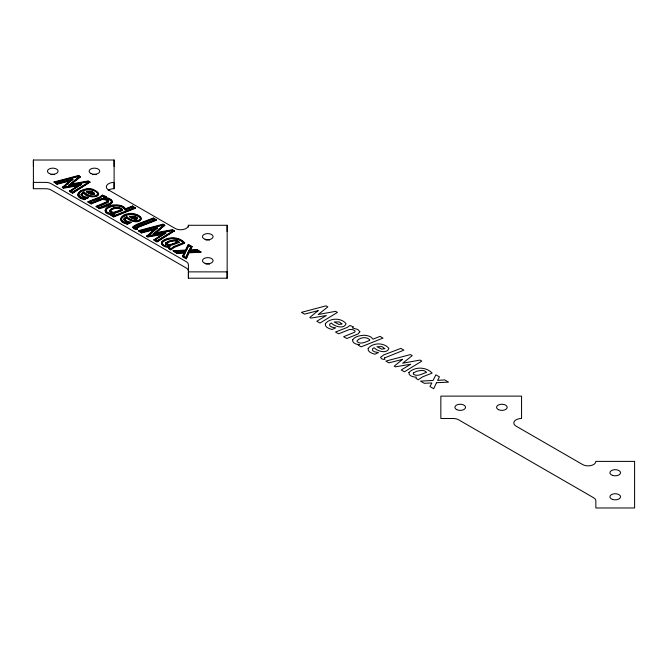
<?xml version="1.0" encoding="UTF-8"?>
<svg xmlns="http://www.w3.org/2000/svg" width="668" height="668" viewBox="0 0 668 668"><rect width="100%" height="100%" fill="white"/><g stroke="black" fill="none" stroke-linecap="round" stroke-linejoin="round"><path stroke-width="1" d="M188.401 271.108A7.749 4.476 0.1 0 0 186.13 267.943L51.169 190.029A7.749 4.476 0 0 0 45.691 188.718L33.4 188.718L33.4 182.389L45.691 182.389A7.749 4.467 0 0 1 51.169 183.7L186.13 261.614A7.749 4.467 0.1 0 1 188.401 264.779L188.401 278.205L227.153 278.205L227.153 271.876L188.401 271.876L188.401 278.205M33.4 166.349L33.4 160.019L114.111 160.019L114.111 188.718A7.749 4.476 0 0 0 108.325 190.213M114.111 188.718L114.111 182.389A7.749 4.476 -0.1 0 0 106.955 185.153A7.749 4.476 -0.1 0 0 108.625 190.029L175.175 228.448A7.749 4.476 0 0 0 183.617 229.416A7.749 4.476 0 0 0 188.401 225.283L227.153 225.283L227.153 278.205M114.111 166.349L114.111 160.019M188.401 227.095L188.401 225.283M227.153 231.612L227.153 225.283M121.3 219.396L121.91 217.409L123.764 215.948M105.803 210.662C107.172 206.938 112.257 206.312 115.714 205.878A8.809 5.085 0 0 1 121.409 206.763L124.173 208.466L125.1 209.961L132.481 207.063L133.717 207.773M107.54 201.953L107.398 200.458A5.127 2.964 0 0 0 104.751 199.214L102.321 199.006L91.132 203.439L88.059 201.669L88.059 202.137L91.132 203.915L102.321 199.481L104.751 199.69A5.127 2.964 0 0 1 107.398 200.934L107.69 201.452L106.947 202.437M98.288 206.512L107.515 202.746L108.483 200.943C104.024 195.365 96.159 201.319 91.232 202.863L89.27 201.728L100.225 197.411L102.697 195.757L100.225 197.887L90.18 201.845M108.274 202.128L108.483 200.943M119.781 210.954L121.359 210.337L121.426 209.635L119.739 208.241M121.359 210.337C119.539 206.746 112.466 208.074 110.295 211.063L111.18 212.224M122.06 210.595L122.119 209.201C118.762 206.028 112.207 206.996 109.502 210.554L109.719 211.798C113.276 215.012 118.37 211.856 122.06 210.595L122.119 209.677L121.267 208.867M97.912 193.92C94.572 198.254 87.082 195.39 83.968 191.916L81.471 193.561L81.12 195.106L82.89 197.135L85.345 198.012M98.689 193.945C97.394 196.918 93.128 196.709 90.43 196.158M81.12 195.106L81.471 193.561M83.442 196.818L82.339 195.966L81.922 194.613L83.784 192.618L86.013 194.43L90.714 196.217M81.922 195.089L82.206 193.745M128.164 222.26L129.625 222.536L129.625 223.012L125.709 221.851L123.947 219.83L124.29 218.286L126.786 216.641C129.901 220.114 137.399 222.978 140.731 218.645C136.305 213.109 125.876 213.084 121.459 218.636M123.947 219.83L124.29 218.286M127.196 221.951L124.741 219.805L125.025 218.461L126.611 217.342L128.832 219.154L132.122 220.549M124.741 219.805L125.025 218.461M156.404 219.772L137.408 227.204L136.731 228.105L137.424 229.45L136.731 228.581L137.408 227.679L156.404 220.24L156.404 219.772L153.373 218.019L136.272 224.54L133.066 226.953L134.076 228.373L136.113 229.015L136.155 227.454L136.831 226.895L155.185 219.697L155.185 220.173L139.453 226.176M135.938 228.59L136.155 227.454M165.656 243.252L168.044 241.357L173.997 240.012A4.993 2.881 0 0 1 177.721 240.881L179.116 242.451C175.166 243.553 169.906 247.302 165.906 244.329L165.656 243.252L165.906 244.329M165.656 243.72L165.923 242.643M167.234 244.605L166.449 243.252L168.511 241.707M166.449 243.728L166.633 242.835M196.935 250.483L196.935 250.007L199.348 251.402L188.393 251.911L185.821 257.472L183.366 256.053L185.487 252.086L177.137 252.462L174.782 251.101L186.222 250.5L188.793 245.306L191.106 246.642L188.977 251.009L196.935 250.483L198.538 251.41M185.821 257.948L188.393 251.911M186.222 258.808L189.002 252.337L186.222 258.808L182.481 256.654L184.41 252.579L182.481 256.654M137.424 229.45L134.076 228.848L133.066 227.429L133.416 226.201M136.74 224.891L133.851 226.978L134.009 228.005L135.253 228.823M133.851 227.454L134.126 226.394M190.079 250.492L191.992 246.517L188.409 244.455L185.62 250.082L173.062 250.742L176.836 253.397L184.41 253.055M185.62 250.558L188.409 244.455M177.137 252.462L177.137 252.93L174.782 251.577L186.222 250.976L188.793 245.306M168.394 248.145L168.854 246.793L168.495 248.488L170.724 249.865L174.006 247.494L184.66 243.194L184.66 242.718C179.066 236.647 169.154 236.439 162.524 240.864C158.617 244.513 165.564 247.803 168.854 247.269M174.632 246.601L170.59 249.156L169.229 248.312L169.864 246.409C167.159 246.333 162.95 245.949 162.065 242.843M169.864 246.409L169.229 248.312M185.487 252.086L183.366 256.529L183.366 256.053M188.977 251.009L191.106 246.642M191.992 246.517L190.079 250.016L197.219 249.54L201.076 252.245L189.002 252.805M109.502 211.03C111.489 208.157 115.681 207.431 118.971 207.99M110.295 211.063L110.663 209.961L113.986 208.216M120.699 218.528C125.434 212.574 136.773 212.466 141.432 218.536C139.537 224.264 129.826 221.392 126.611 217.818L126.611 217.342M161.439 242.634L162.524 241.332M162.19 242.743C167.635 237.157 178.181 237.457 183.617 243.06L183.617 242.584C178.406 237.173 169.705 237.24 163.46 240.705M97.419 195.273L97.845 193.419L95.574 191.207M92.351 192.292C96.125 194.839 88.702 193.453 88.009 191.883L88.752 192.918M93.253 194.196L93.645 193.469M92.944 194.246L94.447 193.553L92.86 191.95L90.188 191.332L86.69 191.624L88.184 193.227L91.508 194.563L93.603 194.597L94.447 193.553M136.08 218.912L137.266 218.277L136.422 219.321L134.326 219.288L131.003 217.952L129.508 216.349L134.552 216.248L136.631 217.3L137.266 218.753M105.644 209.167L107.398 207.773L111.69 206.028M110.754 203.256C112.95 201.653 110.437 199.256 108.592 198.822M106.028 196.542L104.843 198.029L106.028 196.542L102.48 195.123L99.749 197.052L88.059 201.669M102.48 195.123L99.749 197.528L88.059 202.137M170.59 249.156L173.471 246.692L183.617 242.584M170.724 249.865L174.006 247.018L184.66 242.718M105.694 203.114L97.369 206.404L99.423 207.589L110.02 203.272L111.539 201.845L111.155 200.934L108.592 199.289L103.523 198.354L104.959 196.651L104.959 197.127L102.697 196.233M62.341 187.574L70.616 180.268L57.047 183.758L53.974 181.988L57.047 184.234L70.616 180.744L62.341 187.574L63.452 188.217L78.866 185.612L69.355 191.34L72.52 193.169L89.946 182.038L88.109 180.978L70.8 184.117L70.8 184.593L80.369 176.978L78.582 175.475L53.974 181.988M63.343 187.048L72.854 179.199L63.343 187.524M146.743 235.829L147.862 236.472L163.268 233.867L163.268 234.343L147.862 236.948L146.743 236.305L155.026 228.999M146.743 236.305L155.026 229.475L141.449 232.965L138.376 230.719L162.984 224.206L164.771 225.233L155.21 233.324L164.771 225.233M148.079 236.439L157.264 227.93L147.753 235.779L165.831 232.973L154.842 240.062L156.905 241.257L173.271 231.245L172.302 230.209L173.271 231.245M136.155 227.93L138.56 226.536M107.54 201.486L96.159 206.337L99.332 208.65C110.429 206.187 119.564 199.782 103.523 197.878M108.274 201.661L96.159 206.813M81.471 194.037L83.968 191.916M82.206 194.221L83.784 192.618M124.29 218.762L126.786 216.641M125.025 218.937L126.611 217.818M87.892 181.955L87.892 181.479L88.869 182.514L87.892 181.955L68.796 185.428L79.35 176.552L78.415 176.01L55.31 182.122L57.223 183.7M68.796 185.428L79.35 176.552M70.8 184.117L80.369 176.502M172.302 230.685L153.206 234.159L163.76 225.283L162.817 224.74L139.712 230.852L140.99 232.063M153.206 234.159L163.76 225.283M133.416 226.669L139.62 223.73M134.126 226.869L153.264 219.062L155.185 220.173M165.923 243.119L171.2 240.822M166.633 243.311L169.822 241.682L174.006 240.939A4.217 2.438 0 0 1 177.162 241.674M139.662 220.407C142.985 217.801 137.266 214.862 134.903 214.52M107.949 207.623C101.912 211.046 111.306 215.564 114.787 213.618L111.857 215.246L114.787 213.618M88.869 182.047L72.503 192.05L70.441 190.864L81.429 184.243L70.441 191.332L71.818 192.125M73.363 192L88.009 183.049M72.52 193.169L89.946 182.038M173.271 230.777L156.905 240.781L154.842 239.587L165.831 232.973M163.268 233.867L153.765 240.071L156.922 241.899L174.348 230.769L172.511 229.7L155.21 232.848M156.922 241.899L174.348 230.769M69.355 191.34L78.866 185.136M154.625 239.553L163.268 234.343M82.598 190.413C76.043 191.716 78.924 198.688 84.51 198.605L86.807 197.82L86.314 198.246M108.333 204.533C116.641 202.654 109.677 197.135 104.843 197.553M83.784 193.094C87.132 199.665 107.306 196.826 94.322 190.013C86.865 185.078 67.885 194.956 84.594 199.139L88.168 197.486L84.594 199.615C69.105 196.175 84.469 186.339 92.393 189.862M121.426 219.689L122.503 221.091L125.601 222.795L127.329 223.329L129.625 222.536M120.516 219.396L121.86 221.826L127.413 224.339L130.995 222.21L127.413 223.864C117.1 222.644 120.223 213.818 128.874 213.768C132.757 211.839 146.86 217.351 138.643 220.874M111.857 214.77L113.785 215.889L134.335 207.656L132.481 206.587L125.1 209.493L125.1 209.961M134.335 208.132L113.785 216.357L111.857 215.246M135.537 207.723L113.694 216.465L110.646 214.704L110.646 215.179L113.694 216.941L135.537 208.191L132.573 206.011L125.492 208.792L123.647 206.779L121.843 205.911A9.569 5.528 0 0 0 115.664 204.951C108.291 203.773 99.114 212.975 110.871 214.637M102.095 199.022L91.232 203.339L89.921 202.579M108.8 204.416L99.332 208.174L96.159 206.337M121.359 209.861L113.769 212.265L111.18 211.748L110.295 210.587M117.927 211.689L118.987 210.796M122.06 210.119L113.769 212.733M110.646 214.704L112.107 214.136L110.871 214.161M125.492 209.268L132.573 206.479L135.537 208.191M178.014 242.342L178.014 241.866C174.599 242.751 170.106 246.083 166.624 243.661L166.449 243.252M179.116 241.975L170.423 244.889M139.186 223.838L153.373 218.486L153.373 218.019M109.327 206.813L115.714 205.402A8.809 5.085 0 0 1 121.409 206.287L124.866 208.257M167.827 238.96C165.647 239.812 161.497 240.731 162.174 243.895M169.438 241.29L174.006 240.463A4.217 2.438 0 0 1 177.162 241.198L178.014 241.866M55.31 182.598L78.415 176.486L79.35 177.028M139.712 231.328L162.817 225.216L163.76 225.759M72.854 179.199L57.223 183.224L55.31 182.122M58.2 183.449L72.854 179.675M157.264 227.93L141.624 231.955L139.712 230.852M138.376 230.719L141.449 232.489L157.264 228.406M139.044 220.782L133.258 220.883M68.796 184.952L88.109 181.446L89.946 182.506M153.206 233.683L172.511 230.176L174.348 231.237M63.677 187.24L81.429 184.243M62.341 187.098L63.452 187.741L81.429 184.71M133.107 218.394L130.828 216.607C132.239 218.92 139.729 218.945 134.251 216.674L136.339 218.803L136.414 217.977M129.508 216.349L132.665 218.294L136.422 218.845M115.956 212.374L112.95 212.708M86.69 192.1L91.733 192L91.733 191.532M88.009 192.359L91.432 192.426L93.645 193.945M129.508 216.824L132.932 216.499L135.679 217.15L137.165 218.311L137.165 217.835M130.828 217.083L134.251 217.142M170.624 244.847L168.328 244.939M188.977 250.533L197.219 250.016L198.763 250.909M137.424 228.974L135.646 228.949M175.96 251.068L184.652 250.609M188.393 252.387L201.076 251.769M173.062 250.742L176.836 252.921L185.487 252.554M112.867 214.144L114.787 214.094M453.138 418.494L440.847 418.494L440.847 396.124L521.558 396.124L521.558 418.494A7.749 4.476 0 0 0 514.402 421.257A7.749 4.476 0 0 0 516.08 426.134L582.621 464.552A7.749 4.476 0 0 0 591.063 465.521A7.749 4.476 0 0 0 595.848 461.388L634.6 461.388L634.6 507.981L595.848 507.981L595.848 500.883A7.749 4.476 0.1 0 0 593.576 497.718L458.615 419.805A7.749 4.476 0 0 0 453.138 418.494M169.864 246.876L165.923 246.45M88.168 197.486L83.442 196.342L81.922 194.613M86.99 197.853L88.168 197.962M130.995 222.21L126.26 221.066L124.741 219.338M129.809 222.578L130.995 222.686M129.133 222.97L129.625 223.012M91.508 194.087L92.994 194.229M104.843 198.029L106.321 198.162M134.326 218.812L135.813 218.954L135.813 219.43M136.113 229.015L134.009 227.529M112.099 212.599L113.034 212.741M110.946 214.186L106.262 212.357L105.018 210.178M167.426 244.764L168.47 244.964M86.807 197.82L83.968 197.143M133.533 220.941L130.26 219.889M112.349 212.649L110.612 212.057L109.502 210.554M105.018 199.264L107.206 200.066L108.483 201.419M85.646 197.594L82.89 196.659L81.12 194.63M128.465 222.319L125.709 221.384L123.947 219.354M118.704 207.94L120.165 208.341M91.767 194.137L86.69 191.624M166.232 246.517L163.393 245.44L161.405 243.511M92.084 189.796L94.322 190.489M89.303 195.824L86.573 194.597L83.968 192.392M102.48 195.599L106.028 197.01M167.785 244.839L165.906 243.853M178.673 239.219L183.191 241.808M82.782 198.546C68.879 191.599 94.965 185.654 97.845 193.895M125.601 223.271L122.503 221.567L121.3 218.929M93.871 190.38L96.134 191.374L98.613 193.812M155.185 219.697L153.264 218.586L153.264 219.062M80.369 176.978L78.582 175.475M164.771 225.709L162.984 224.206M188.409 244.931L191.992 246.993M188.793 245.782L191.106 247.118M170.59 248.68L169.188 247.694M97.369 206.88L99.423 208.065M69.355 190.864L72.52 192.693M153.765 239.595L156.922 241.424M170.724 249.389L168.394 247.669M182.481 256.178L186.222 258.341M163.936 245.59L162.508 244.463M179.116 242.451L177.721 241.357A4.993 2.881 0 0 0 175.375 240.572M123.071 207.088L125.1 209.493M126.786 217.117L128.223 218.519M106.897 212.574L105.903 211.313M94.447 194.029L92.86 192.426L91.432 191.95L91.432 192.426M135.938 228.114L136.113 228.539M197.219 249.54L197.219 250.016M186.222 250.5L186.222 250.976M176.836 252.921L176.836 253.397M172.511 229.7L172.511 230.176M168.495 248.012L168.495 248.488M166.624 243.661L166.624 244.137M162.817 224.74L162.817 225.216M154.842 239.587L154.842 240.062M147.862 236.472L147.862 236.948M141.449 232.489L141.449 232.965M136.948 218.628L136.948 219.104M136.915 228.565L136.915 229.041M136.882 227.629L136.882 228.105M136.731 228.105L136.731 228.581M135.763 218.494L135.763 218.97M134.552 216.248L134.552 216.724M133.274 227.704L133.274 228.172M133.066 226.953L133.066 227.429M132.573 206.011L132.481 207.063M127.329 223.329L127.413 224.339M119.43 211.163L119.43 211.639M113.785 215.889L113.694 216.941M110.454 211.146L110.454 211.622M109.719 211.322L109.719 211.798M108.091 200.241L108.091 200.717M107.69 200.976L107.69 201.452M107.398 200.458L107.398 200.934M102.321 199.006L102.321 199.481M99.423 207.589L99.332 208.65M94.338 193.11L94.338 193.586M94.121 193.912L94.121 194.38M93.595 193.252L93.52 194.079M92.944 193.77L92.994 194.705M91.232 202.863L91.132 203.915M88.109 180.978L88.109 181.446M84.594 199.139L84.594 199.615M84.51 198.605L84.51 199.081M78.415 176.01L78.415 176.486M63.452 187.741L63.452 188.217M57.047 183.758L57.047 184.234M33.4 160.019L33.4 188.718M205.953 240.079A5.327 3.073 0 0 1 209.602 240.079M205.961 264.136A5.327 3.073 0 0 1 209.602 264.136M92.61 174.649A5.327 3.073 0 0 1 96.25 174.649M50.952 174.64A5.327 3.081 0 0 1 54.601 174.64M119.906 205.794A9.569 5.528 0 0 1 121.843 206.387M359.86 331.745L358.031 333.967L346.801 338.542L343.628 336.714L354.416 332.33L355.159 331.353L354.867 330.827A5.127 2.964 0 0 0 352.22 329.583L349.79 329.374L338.609 333.808L335.528 332.038L347.218 327.429L349.949 325.491L353.497 326.911L352.312 327.921L357.772 329.449L359.86 331.745M325.349 323.704C324.523 327.37 329.458 328.673 332.063 329.516L335.645 327.854L331.846 327.128L329.808 325.859L329.675 324.114L331.253 322.995C334.476 326.56 344.187 329.433 346.082 323.713C341.423 317.684 330.05 317.701 325.349 323.704M368.168 348.429C367.342 352.086 372.276 353.397 374.882 354.232L378.464 352.579L374.673 351.852L372.627 350.583L372.493 348.838L374.08 347.711C377.303 351.284 387.006 354.157 388.901 348.429C384.25 342.4 372.869 342.417 368.168 348.429M408.908 372.535C408.474 376.109 413.601 377.086 416.323 377.169L415.964 378.38L418.193 379.766L422.568 376.852L432.138 373.086C426.359 366.832 414.77 366.356 408.908 372.535M352.662 339.795C352.011 343.235 356.837 344.746 359.576 344.504L358.115 345.08L361.171 346.834L383.006 338.091L380.042 336.38L372.961 339.169L371.116 337.148L369.312 336.28A9.569 5.528 0 0 0 363.133 335.319C359.417 335.678 354.917 336.513 352.662 339.795M369.68 340.02L369.529 340.496C365.839 341.749 360.745 344.913 357.188 341.69L356.971 340.922C359.676 337.373 366.231 336.405 369.588 339.569L369.68 340.02M384.359 358.006L384.893 359.351L383.123 359.317L381.545 358.749L380.535 357.322L383.741 354.908L400.842 348.387L403.881 350.141L384.359 358.006M413.392 373.011L413.375 374.222C417.375 377.195 422.644 373.454 426.585 372.343L425.19 371.258A4.993 2.881 0 0 0 421.466 370.381L416.907 371.183L413.392 373.011M436.471 382.706L433.691 388.709L429.958 386.555L431.879 382.948L424.305 383.29L420.531 381.111L433.089 380.459L435.878 374.823L439.46 376.894L437.548 380.384L444.688 379.908L448.545 382.138L436.471 382.706M341.916 323.93L338.977 324.456L334.159 321.993L339.202 321.901L341.916 323.93M384.735 348.646L381.795 349.18L376.977 346.717L382.021 346.625L384.735 348.646M318.093 310.637L309.81 317.467L310.921 318.11L326.335 315.513L316.824 321.241L319.989 323.061L337.415 312.407L335.578 311.346L318.277 314.494L327.838 306.879L326.051 305.844L301.443 312.357L304.516 314.135L318.093 310.637M402.495 359.367L394.212 366.198L395.331 366.841L410.736 364.244L401.234 369.972L404.39 371.792L421.825 361.137L419.98 360.077L402.679 363.225L412.239 355.61L410.453 354.574L385.845 361.087L388.918 362.858L402.495 359.367M612.556 475.416A5.327 3.081 0 0 0 620.555 472.752A5.327 3.081 0 0 0 612.564 470.08A5.327 3.081 0 0 0 612.556 475.416M498.462 409.668A5.327 3.081 0.1 0 0 507.129 407.847A5.327 3.081 0.1 0 0 500.048 404.416A5.327 3.081 0.1 0 0 498.462 409.668M612.556 499.455A5.327 3.073 0 0 0 620.555 496.792A5.327 3.073 0 0 0 612.564 494.136A5.327 3.073 0 0 0 612.556 499.455M456.795 409.668A5.327 3.073 0 0 0 465.471 407.839A5.327 3.073 0 0 0 458.398 404.416A5.327 3.073 0 0 0 456.795 409.668M91.015 173.563A5.327 3.073 0.1 0 0 99.682 171.743A5.327 3.073 0.1 0 0 92.602 168.319A5.327 3.073 0.1 0 0 91.015 173.563M49.349 173.563A5.327 3.073 0 0 0 58.024 171.743A5.327 3.073 0 0 0 50.952 168.319A5.327 3.073 0 0 0 49.349 173.563M205.109 239.311A5.327 3.073 0 0 0 213.109 236.647A5.327 3.073 0 0 0 205.118 233.984A5.327 3.073 0 0 0 205.109 239.311M205.109 263.351A5.327 3.073 0 0 0 213.109 260.695A5.327 3.073 0 0 0 205.118 258.032A5.327 3.073 0 0 0 205.109 263.351"/></g></svg>
